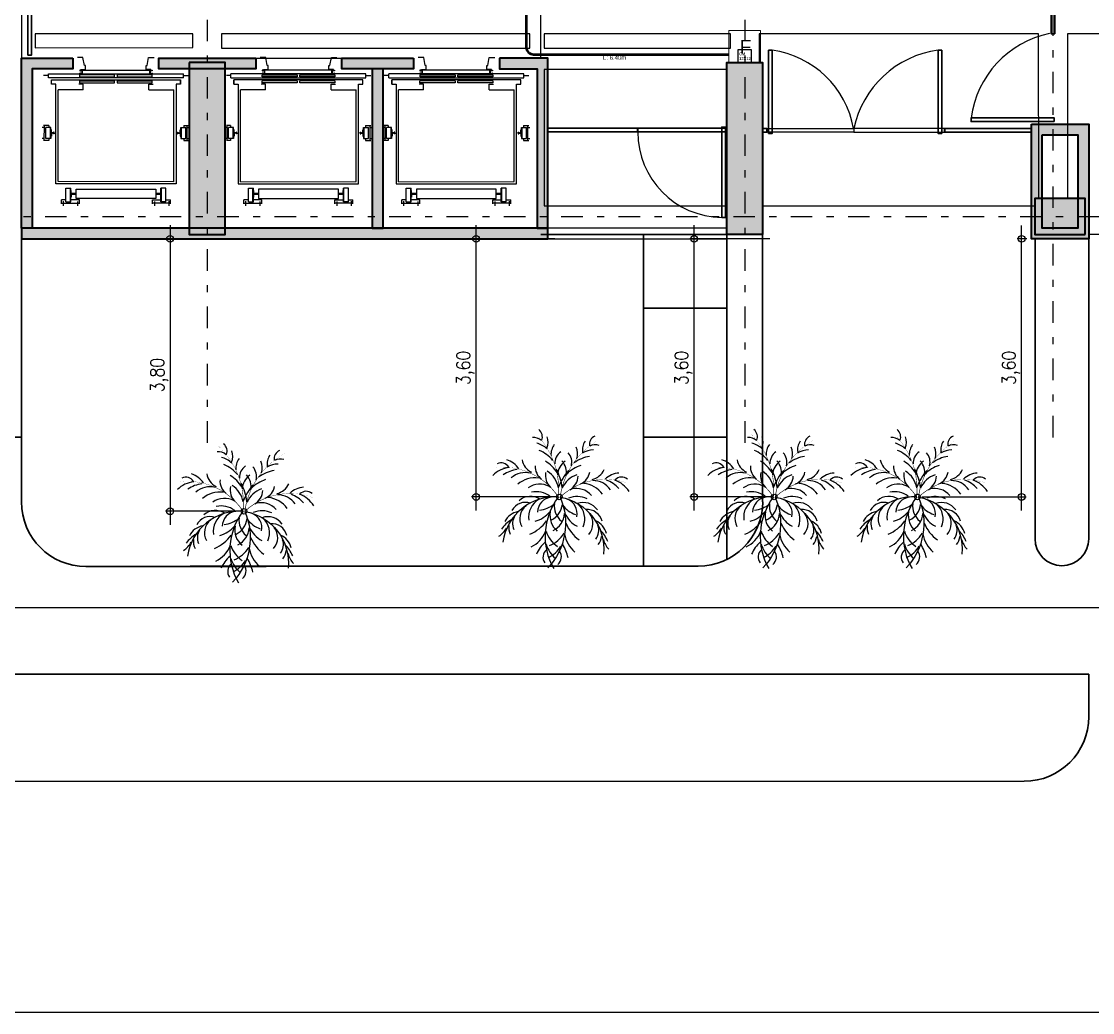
# Model space of a CAD drawing. Header units: millimetres. Extents: x 3781 to 4924, y 1639 to 1721.
# Drawn here: x 3809.09 to 3824.03, y 1639.4 to 1653.22 of the extents above; entities that cross this region are included whole.
import ezdxf
from ezdxf.enums import TextEntityAlignment as Align

# ---------------------------------------------------------------- set-up
doc = ezdxf.new("R2010")
doc.units = ezdxf.units.MM
for name, pattern in [('CENTER', [0.7, 0.3, -0.2, 0, -0.2]), ('CENTER2', [28.575, 19.05, -3.175, 3.175, -3.175]), ('DASHED2', [9.525, 6.35, -3.175]), ('HIDDEN2', [0.1875, 0.125, -0.0625]), ('LLUVIAS', [10, 4, -2, 4])]:
    doc.linetypes.add(name, pattern=pattern)
doc.layers.get('Defpoints').update_dxf_attribs({"color": 255})
for name, color, linetype in [('0-amob', 1, 'Continuous'), ('1amobla', 2, 'Continuous'), ('A-DIM-125', 8, 'Continuous'), ('AREA PARQUEO', 51, 'Continuous'), ('AS_GL DETECCION_PISO 1', 7, 'Continuous'), ('AS_GL DETECCION_PISO 2', 7, 'Continuous'), ('ASCENSOR', 1, 'Continuous'), ('E-EJES', 1, 'CENTER2'), ('E-P. MACIZA1', 2, 'HIDDEN2'), ('EJE-ESTRUCTURA', 1, 'CENTER'), ('HACHTCOLUMNA', 250, 'Continuous'), ('JCA_HATCH 254', 252, 'Continuous'), ('MARCO', 4, 'Continuous'), ('POIN', 7, 'Continuous'), ('PROYECCION', 1, 'DASHED2'), ('URB', 25, 'Continuous')]:
    doc.layers.add(name, color=color, linetype=linetype)
for name, color, linetype, lineweight in [('Estructura', 6, 'Continuous', 40), ('Muro', 4, 'Continuous', 40), ('TEXTOS', 7, 'Continuous', 20), ('Via', 1, 'Continuous', 30), ('Vidrio', 2, 'Continuous', 30)]:
    doc.layers.add(name, color=color, linetype=linetype, lineweight=lineweight)
doc.styles.add('A-DIM', font='romans.shx', dxfattribs={"width": 0.85})
doc.styles.add('Arial_400', font='arial.ttf')
doc.styles.get("Standard").update_dxf_attribs({"font": 'arial.ttf'})
doc.dimstyles.new('A-DIM0125', dxfattribs={"dimscale": 125, "dimtxt": 0.0015, "dimasz": 0.0015, "dimexe": 0.0005, "dimexo": 0.0005, "dimgap": 0.0003, "dimtad": 1, "dimzin": 1, "dimtxsty": 'A-DIM', "dimblk": 'SMALL', "dimcen": 0.0015, "dimdle": 0.0015, "dimclrd": 256, "dimclre": 252, "dimclrt": 2, "dimazin": 0, "dimtfac": 1, "dimtmove": 2, "dimatfit": 3, "dimldrblk": 'OPEN90', "dimfxl": 1, "dimlwd": -1, "dimlwe": -1, "dimarcsym": 0})

# ---------------------------------------------------------------- blocks, each defined once
blk = doc.blocks.new('Palmera pequeña')
at = {"layer": 'POIN', "color": 3}
for points, format in [([(-869.031, -5936.955, 0.01, 0, 0.240072), (-869.394, -5936.029, 0, 0, 1.216366)], "xyseb"), ([(-869.007, -5936.958, 0.01, 0, -0.240072), (-868.438, -5936.142, 0, 0, -1.216366)], "xyseb"), ([(-869.031, -5936.955, 0.01, 0, 0.291259), (-869.937, -5936.549, 0, 0, 1.65453)], "xyseb"), ([(-869.007, -5936.958, 0.01, 0, -0.291259), (-868.031, -5936.774, 0, 0, -1.65453)], "xyseb"), ([(-869.031, -5936.955, 0.390934), (-869.806, -5937.585, -5.366292)], "xyb"), ([(-869.031, -5936.955, 0.300461), (-869.096, -5937.955, -2.558194)], "xyb"), ([(-869.007, -5936.958, -0.300461), (-869.177, -5937.945, 2.558194)], "xyb"), ([(-869.007, -5936.958, -0.390934), (-868.401, -5937.751, 5.366292)], "xyb")]:
    blk.add_lwpolyline(points, format=format, dxfattribs=at)
for centre, radius, start, end in [((-869.386, -5936.118), 0.132, 339.0275, 50.7412), ((-869.376, -5936.288), 0.162, 48.1378, 95.4233), ((-869.4, -5936.497), 0.299, 45.1421, 76.9386), ((-869.382, -5936.191), 0.208, 336.7896, 21.5797), ((-868.488, -5936.296), 0.208, 144.9328, 189.7229), ((-868.466, -5936.226), 0.132, 115.7713, 187.485), ((-869.508, -5936.792), 0.53, 40.9027, 66.5801), ((-868.897, -5936.364), 0.237, 143.4268, 183.3767), ((-868.874, -5936.493), 0.208, 126.2692, 180.2991), ((-869.052, -5936.472), 0.208, 346.2134, 40.2433), ((-869, -5936.352), 0.237, 343.1358, 23.0857), ((-868.542, -5936.598), 0.299, 89.5739, 121.3704), ((-868.516, -5936.39), 0.162, 71.0892, 118.3747), ((-869.829, -5936.604), 0.124, 30.6102, 116.7811), ((-869.842, -5936.731), 0.308, 32.684, 72.845), ((-869.301, -5936.393), 0.241, 190.4603, 243.7037), ((-869.515, -5936.929), 0.563, 33.3889, 57.1322), ((-868.8, -5936.655), 0.242, 124.4166, 177.5042), ((-869.161, -5936.612), 0.242, 349.0083, 42.0959), ((-868.53, -5937.046), 0.563, 109.3803, 133.1236), ((-868.505, -5936.911), 0.53, 99.9324, 125.6098), ((-869.67, -5936.942), 0.4, 97.0097, 133.8777), ((-869.542, -5937.04), 0.471, 97.6991, 123.4674), ((-869.493, -5936.912), 0.297, 75.7488, 131.6666), ((-869.136, -5936.535), 0.217, 175.8506, 233.349), ((-868.972, -5936.653), 0.24, 170.0985, 224.8962), ((-869.371, -5936.889), 0.347, 10.5213, 57.5867), ((-869.76, -5936.929), 0.79, 7.7, 27.3509), ((-868.292, -5937.103), 0.79, 139.1616, 158.8125), ((-868.661, -5936.973), 0.347, 108.9258, 155.9912), ((-868.994, -5936.65), 0.24, 301.6163, 356.414), ((-868.807, -5936.574), 0.217, 293.1635, 350.6619), ((-868.613, -5936.475), 0.241, 282.8088, 336.0522), ((-868.166, -5936.929), 0.308, 93.6675, 133.8285), ((-869.354, -5937.066), 0.378, 82.6696, 130.1179), ((-869.29, -5937.054), 0.278, 60.8464, 125.6924), ((-868.719, -5937.141), 0.378, 36.3946, 83.8429), ((-868.548, -5937.024), 0.297, 34.8459, 90.7637), ((-868.53, -5937.159), 0.471, 43.0451, 68.8135), ((-868.382, -5937.095), 0.4, 32.6348, 69.5028), ((-868.149, -5936.802), 0.124, 49.7314, 135.9023), ((-869.417, -5937.188), 0.242, 56.9192, 131.7809), ((-869.337, -5937.201), 0.319, 53.6352, 102.2727), ((-869.108, -5937.17), 0.213, 96.2533, 178.8732), ((-868.767, -5937.268), 0.319, 64.2398, 112.8773), ((-868.778, -5937.115), 0.278, 40.8201, 105.6661), ((-869.489, -5937.242), 0.212, 70.4262, 152.8729), ((-869.341, -5937.257), 0.228, 128.3148, 208.662), ((-869.16, -5937.237), 0.286, 118.8952, 188.718), ((-869.35, -5936.723), 0.422, 277.4722, 308.4597), ((-869.246, -5937.031), 0.272, 295.675, 354.0842), ((-868.816, -5937.082), 0.272, 172.4283, 230.8375), ((-868.642, -5936.807), 0.422, 218.0528, 249.0403), ((-868.982, -5937.185), 0.213, 347.6393, 70.2592), ((-868.685, -5937.274), 0.242, 34.7316, 109.5933), ((-868.948, -5937.262), 0.286, 337.7945, 47.6173), ((-869.544, -5937.42), 0.265, 100.4468, 152.656), ((-869.472, -5937.324), 0.197, 146.5815, 205.0658), ((-869.472, -5936.887), 0.424, 285.8236, 320.1687), ((-868.871, -5937.215), 0.277, 169.2304, 230.9789), ((-869.223, -5937.173), 0.277, 295.5336, 357.2821), ((-868.562, -5936.995), 0.424, 206.3438, 240.6889), ((-868.628, -5937.343), 0.212, 13.6396, 96.0863), ((-868.776, -5937.324), 0.228, 317.8505, 38.1977), ((-870.033, -5937.241), 0.314, 303.3304, 332.4721), ((-869.409, -5937.717), 0.522, 122.0342, 142.9122), ((-869.5, -5937.377), 0.224, 173.6201, 206.1084), ((-869.645, -5936.961), 0.557, 292.8911, 323.7877), ((-868.412, -5937.106), 0.557, 202.7248, 233.6214), ((-868.664, -5937.42), 0.197, 321.4467, 19.931), ((-868.617, -5937.53), 0.265, 13.8565, 66.0657), ((-869.585, -5937.288), 0.403, 295.6369, 338.0874), ((-868.809, -5937.306), 0.413, 197.8042, 235.2431), ((-869.305, -5937.247), 0.413, 291.2694, 328.7084), ((-868.546, -5937.411), 0.403, 188.4251, 230.8756), ((-868.65, -5937.477), 0.224, 320.4041, 352.8924), ((-868.817, -5937.787), 0.522, 23.6003, 44.4783), ((-868.099, -5937.47), 0.314, 194.0404, 223.1821), ((-868.899, -5937.942), 0.477, 131.625, 156.4704), ((-869.113, -5937.793), 0.133, 129.8279, 217.9235), ((-868.803, -5937.489), 0.419, 197.5351, 230.5729), ((-869.354, -5937.424), 0.419, 295.9396, 328.9774), ((-869.122, -5937.792), 0.133, 308.589, 36.6847), ((-869.366, -5937.887), 0.477, 10.0421, 34.8875)]:
    blk.add_arc(centre, radius, start, end, dxfattribs=at)
blk = doc.blocks.new('_Small')
at = {"color": 0, "linetype": 'ByBlock', "lineweight": -2}
blk.add_circle((0, 0), 0.25, dxfattribs=at)
blk = doc.blocks.new('*D107')
at = {"layer": 'Defpoints', "color": 0, "ltscale": 0.03, "transparency": 16777216}
for p in [(164.644, 153.838), (168.444, 153.838), (168.444, 152.808)]:
    blk.add_point(p, dxfattribs=at)
at = {"layer": 'URB', "color": 252, "ltscale": 0.03, "transparency": 16777216}
for p, q in [((164.644, 153.776), (164.644, 152.746)), ((168.444, 153.776), (168.444, 152.746))]:
    blk.add_line(p, q, dxfattribs=at)
at = {"layer": 'URB', "ltscale": 0.03, "transparency": 16777216}
blk.add_line((164.456, 152.808), (168.631, 152.808), dxfattribs=at)
at = {"layer": 'URB', "ltscale": 0.03, "transparency": 16777216, "xscale": 0.1875, "yscale": 0.1875, "zscale": 0.1875}
for p, rotation in [((164.644, 152.808), 180.000000024673), ((168.444, 152.808), 2.467301299704725e-08)]:
    blk.add_blockref('_Small', p, dxfattribs=dict(at, rotation=rotation))
at = {"layer": 'URB', "color": 2, "ltscale": 0.03, "transparency": 16777216, "insert": (166.544, 152.659), "char_height": 0.1875, "attachment_point": 5, "rotation": 180, "style": 'A-DIM'}
blk.add_mtext('3,80', dxfattribs=at)
blk = doc.blocks.new('_Open90')
at = {"color": 0, "linetype": 'ByBlock', "lineweight": -2}
for p, q in [((0, 0), (-1, 0)), ((-0.5, 0.5), (0, 0)), ((0, 0), (-0.5, -0.5))]:
    blk.add_line(p, q, dxfattribs=at)
blk = doc.blocks.new('*D108')
at = {"layer": 'Defpoints', "color": 0, "ltscale": 0.03, "transparency": 16777216}
for p in [(164.644, 158.237), (168.244, 158.237), (164.644, 157.076)]:
    blk.add_point(p, dxfattribs=at)
at = {"layer": 'URB', "color": 252, "ltscale": 0.03, "transparency": 16777216}
for p, q in [((164.644, 158.174), (164.644, 157.013)), ((168.244, 158.174), (168.244, 157.013))]:
    blk.add_line(p, q, dxfattribs=at)
at = {"layer": 'URB', "ltscale": 0.03, "transparency": 16777216}
blk.add_line((168.431, 157.076), (164.456, 157.076), dxfattribs=at)
at = {"layer": 'URB', "ltscale": 0.03, "transparency": 16777216, "xscale": 0.1875, "yscale": 0.1875, "zscale": 0.1875}
for p, rotation in [((164.644, 157.076), 180.000000024673), ((168.244, 157.076), 2.467301299704725e-08)]:
    blk.add_blockref('_Small', p, dxfattribs=dict(at, rotation=rotation))
at = {"layer": 'URB', "color": 2, "ltscale": 0.03, "transparency": 16777216, "insert": (166.444, 156.927), "char_height": 0.1875, "attachment_point": 5, "rotation": 180, "style": 'A-DIM'}
blk.add_mtext('3,60', dxfattribs=at)
blk = doc.blocks.new('*D109')
at = {"layer": 'Defpoints', "color": 0, "ltscale": 0.03, "transparency": 16777216}
for p in [(164.644, 161.234), (168.244, 161.234), (164.644, 160.119)]:
    blk.add_point(p, dxfattribs=at)
at = {"layer": 'URB', "color": 252, "ltscale": 0.03, "transparency": 16777216}
for p, q in [((164.644, 161.172), (164.644, 160.056)), ((168.244, 161.172), (168.244, 160.056))]:
    blk.add_line(p, q, dxfattribs=at)
at = {"layer": 'URB', "ltscale": 0.03, "transparency": 16777216}
blk.add_line((168.432, 160.119), (164.456, 160.119), dxfattribs=at)
at = {"layer": 'URB', "ltscale": 0.03, "transparency": 16777216, "xscale": 0.1875, "yscale": 0.1875, "zscale": 0.1875}
for p, rotation in [((164.644, 160.119), 180.000000024673), ((168.244, 160.119), 2.467301299704725e-08)]:
    blk.add_blockref('_Small', p, dxfattribs=dict(at, rotation=rotation))
at = {"layer": 'URB', "color": 2, "ltscale": 0.03, "transparency": 16777216, "insert": (166.444, 159.97), "char_height": 0.1875, "attachment_point": 5, "rotation": 180, "style": 'A-DIM'}
blk.add_mtext('3,60', dxfattribs=at)
blk = doc.blocks.new('*D110')
at = {"layer": 'Defpoints', "color": 0, "ltscale": 0.03, "transparency": 16777216}
for p in [(164.644, 164.822), (164.644, 164.686), (168.244, 163.232)]:
    blk.add_point(p, dxfattribs=at)
at = {"layer": 'URB', "ltscale": 0.03, "transparency": 16777216}
blk.add_line((168.432, 164.686), (164.457, 164.686), dxfattribs=at)
at = {"layer": 'URB', "color": 252, "ltscale": 0.03, "transparency": 16777216}
for p, q in [((164.644, 164.759), (164.644, 164.624)), ((168.244, 163.295), (168.244, 164.749))]:
    blk.add_line(p, q, dxfattribs=at)
at = {"layer": 'URB', "ltscale": 0.03, "transparency": 16777216, "xscale": 0.1875, "yscale": 0.1875, "zscale": 0.1875}
for p, rotation in [((164.644, 164.686), 180.000000024673), ((168.244, 164.686), 2.467301299704725e-08)]:
    blk.add_blockref('_Small', p, dxfattribs=dict(at, rotation=rotation))
at = {"layer": 'URB', "color": 2, "ltscale": 0.03, "transparency": 16777216, "insert": (166.444, 164.537), "char_height": 0.1875, "attachment_point": 5, "rotation": 180, "style": 'A-DIM'}
blk.add_mtext('3,60', dxfattribs=at)
blk = doc.blocks.new('*D124')
at = {"layer": 'A-DIM-125', "color": 252, "transparency": 16777216}
for p, q in [((3785.521, 1649.221), (3785.521, 1644.987)), ((3830.661, 1649.282), (3830.661, 1644.987))]:
    blk.add_line(p, q, dxfattribs=at)
at = {"layer": 'A-DIM-125', "transparency": 16777216}
blk.add_line((3785.334, 1645.05), (3830.849, 1645.05), dxfattribs=at)
at = {"layer": 'Defpoints', "color": 0, "transparency": 16777216}
for p in [(3830.661, 1649.345), (3785.521, 1649.284), (3830.661, 1645.05)]:
    blk.add_point(p, dxfattribs=at)
at = {"layer": 'A-DIM-125', "transparency": 16777216, "xscale": 0.1875, "yscale": 0.1875, "zscale": 0.1875, "rotation": 180}
blk.add_blockref('_Small', (3785.521, 1645.05), dxfattribs=at)
at = {"layer": 'A-DIM-125', "transparency": 16777216, "xscale": 0.1875, "yscale": 0.1875, "zscale": 0.1875}
blk.add_blockref('_Small', (3830.661, 1645.05), dxfattribs=at)
at = {"layer": 'A-DIM-125', "color": 2, "transparency": 16777216, "insert": (3808.091, 1645.199), "char_height": 0.1875, "attachment_point": 5, "style": 'A-DIM'}
blk.add_mtext('45,14', dxfattribs=at)
blk = doc.blocks.new('*D125')
at = {"layer": 'A-DIM-125', "color": 252, "transparency": 16777216}
for p, q in [((3785.521, 1649.221), (3785.521, 1644.987)), ((3830.661, 1649.282), (3830.661, 1644.987))]:
    blk.add_line(p, q, dxfattribs=at)
at = {"layer": 'A-DIM-125', "transparency": 16777216}
blk.add_line((3785.334, 1645.05), (3830.849, 1645.05), dxfattribs=at)
at = {"layer": 'Defpoints', "color": 0, "transparency": 16777216}
for p in [(3830.661, 1649.345), (3785.521, 1649.284), (3830.661, 1645.05)]:
    blk.add_point(p, dxfattribs=at)
at = {"layer": 'A-DIM-125', "transparency": 16777216, "xscale": 0.1875, "yscale": 0.1875, "zscale": 0.1875, "rotation": 180}
blk.add_blockref('_Small', (3785.521, 1645.05), dxfattribs=at)
at = {"layer": 'A-DIM-125', "transparency": 16777216, "xscale": 0.1875, "yscale": 0.1875, "zscale": 0.1875}
blk.add_blockref('_Small', (3830.661, 1645.05), dxfattribs=at)
at = {"layer": 'A-DIM-125', "color": 2, "transparency": 16777216, "insert": (3808.091, 1645.199), "char_height": 0.1875, "attachment_point": 5, "style": 'A-DIM'}
blk.add_mtext('45,14', dxfattribs=at)
blk = doc.blocks.new('MARCOE-102')
for p, q in [((0, 0), (0, -2.5)), ((0, 0), (1.75, 0)), ((1.75, 0), (1.75, -0.45)), ((0, -2.5), (1.75, -2.5)), ((0.175, -0.175), (1.575, -0.175)), ((0.175, -0.175), (0.175, -2.325)), ((0.175, -2.325), (1.575, -2.325)), ((1.375, -0.45), (1.375, -0.275)), ((1.375, -0.275), (1.575, -0.275)), ((1.75, -0.45), (1.375, -0.45)), ((1.375, -2.05), (1.375, -2.225)), ((1.75, -2.05), (1.375, -2.05)), ((1.375, -2.225), (1.575, -2.225)), ((1.575, -0.275), (1.575, -0.175)), ((1.575, -2.325), (1.575, -2.225)), ((1.75, -2.5), (1.75, -2.05))]:
    blk.add_line(p, q)
at = {"layer": 'MARCO'}
blk.add_lwpolyline([(0, 0), (0, -2.5), (1.75, -2.5), (1.75, -2.05), (1.375, -2.05), (1.375, -2.225), (1.575, -2.225), (1.575, -2.325), (0.175, -2.325), (0.175, -0.175), (1.575, -0.175), (1.575, -0.275), (1.375, -0.275), (1.375, -0.45), (1.75, -0.45), (1.75, 0), (0, 0)], dxfattribs=at)
blk = doc.blocks.new('ASCENSOR')
at = {"layer": '0-amob'}
for p, q in [((-1.747, -0.512), (-1.859, -0.533)), ((-1.859, -0.533), (-1.859, -0.609)), ((-1.69, -0.498), (-1.747, -0.498)), ((-1.747, -0.498), (-1.747, -0.512)), ((-1.69, -0.564), (-1.69, -0.498)), ((-1.68, -0.564), (-1.69, -0.564))]:
    blk.add_line(p, q, dxfattribs=at)
blk.add_lwpolyline([(-1.68, -0.564), (-1.68, 0.413), (-1.69, 0.413), (-1.69, 0.347), (-1.747, 0.347), (-1.747, 0.361), (-1.859, 0.382), (-1.859, 0.458)], dxfattribs=at)
at = {"layer": 'ASCENSOR'}
for p, q in [((-1.605, 0.869), (-1.605, 0.932)), ((-0.91, 0.876), (-0.91, 0.932)), ((-0.7, 0.921), (-0.91, 0.921)), ((-0.88, 0.922), (-0.88, 0.95)), ((-0.73, 0.902), (-0.88, 0.902)), ((-0.88, 0.83), (-0.88, 0.902)), ((-0.73, 0.922), (-0.73, 0.95)), ((-0.73, 0.836), (-0.73, 0.902)), ((-0.7, 0.876), (-0.7, 0.932)), ((-1.63, -1.015), (-1.63, 0.869)), ((-1.575, 0.869), (-1.63, 0.869)), ((-1.575, 0.869), (-1.575, -1.015)), ((-1.485, 0.826), (-1.545, 0.826)), ((-1.545, 0.826), (-1.485, 0.826)), ((-1.545, -0.971), (-1.545, 0.826)), ((-1.485, 0.826), (-1.485, 0.766)), ((-1.485, 0.766), (-0.096, 0.766)), ((-0.91, 0.876), (-0.88, 0.876)), ((-0.73, 0.836), (-0.88, 0.836)), ((-0.88, 0.836), (-0.73, 0.836)), ((-0.85, 0.83), (-0.88, 0.83)), ((-0.85, 0.83), (-0.88, 0.83)), ((-0.85, 0.83), (-0.805, 0.83)), ((-0.85, 0.83), (-0.805, 0.83)), ((-0.85, 0.83), (-0.805, 0.83)), ((-0.85, 0.83), (-0.805, 0.83)), ((-0.85, 0.823), (-0.85, 0.83)), ((-0.85, 0.823), (-0.85, 0.83)), ((-0.809, 0.823), (-0.85, 0.823)), ((-0.809, 0.823), (-0.85, 0.823)), ((-0.816, 0.785), (-0.816, 0.792)), ((-0.816, 0.792), (-0.802, 0.792)), ((-0.809, 0.785), (-0.816, 0.785)), ((-0.809, 0.785), (-0.809, 0.823)), ((-0.802, 0.785), (-0.809, 0.785)), ((-0.76, 0.83), (-0.805, 0.83)), ((-0.76, 0.83), (-0.805, 0.83)), ((-0.76, 0.83), (-0.805, 0.83)), ((-0.76, 0.83), (-0.805, 0.83)), ((-0.802, 0.823), (-0.76, 0.823)), ((-0.802, 0.823), (-0.76, 0.823)), ((-0.802, 0.785), (-0.802, 0.823)), ((-0.795, 0.792), (-0.802, 0.792)), ((-0.802, 0.785), (-0.795, 0.785)), ((-0.795, 0.785), (-0.795, 0.792)), ((-0.76, 0.823), (-0.76, 0.83)), ((-0.76, 0.823), (-0.76, 0.83)), ((-0.76, 0.83), (-0.73, 0.83)), ((-0.76, 0.83), (-0.73, 0.83)), ((-0.73, 0.876), (-0.7, 0.876)), ((-0.73, 0.83), (-0.73, 0.836)), ((-0.096, 0.766), (-0.096, -0.911)), ((-1.405, 0.385), (-1.405, 0.735)), ((-0.126, 0.735), (-1.405, 0.735)), ((-0.126, 0.735), (-0.126, -0.88)), ((-0.036, 0.625), (-0.036, 0.555)), ((0.155, 0.625), (-0.036, 0.625)), ((0.184, 0.688), (0.128, 0.688)), ((0.128, 0.625), (0.128, 0.688)), ((0.147, 0.664), (0.21, 0.664)), ((0.155, 0.625), (0.155, 0.555)), ((0.173, 0.689), (0.173, 0.438)), ((0.155, 0.561), (-0.036, 0.561)), ((0.155, 0.555), (-0.036, 0.555)), ((-0.021, 0.485), (0.109, 0.485)), ((-0.021, -0.63), (-0.021, 0.485)), ((-0.001, 0.552), (-0.001, 0.555)), ((-0.001, 0.555), (0.041, 0.555)), ((0.038, 0.552), (-0.001, 0.552)), ((0.038, 0.491), (0.038, 0.552)), ((0.041, 0.555), (0.041, 0.491)), ((0.089, 0.555), (0.041, 0.555)), ((0.047, 0.555), (0.047, 0.491)), ((0.05, 0.491), (0.05, 0.552)), ((0.05, 0.552), (0.089, 0.552)), ((0.089, 0.552), (0.089, 0.555)), ((0.089, 0.552), (0.089, 0.555)), ((0.109, 0.485), (0.109, -0.63)), ((0.128, 0.438), (0.128, 0.555)), ((0.149, 0.463), (0.209, 0.463)), ((-1.68, 0.434), (-1.671, 0.434)), ((-1.68, 0.434), (-1.671, 0.434)), ((-1.68, 0.399), (-1.68, 0.434)), ((-1.68, 0.399), (-1.68, 0.434)), ((-1.63, 0.399), (-1.68, 0.399)), ((-1.63, 0.399), (-1.68, 0.399)), ((-1.676, 0.43), (-1.674, 0.43)), ((-1.674, 0.43), (-1.676, 0.43)), ((-1.676, 0.402), (-1.676, 0.43)), ((-1.676, 0.43), (-1.676, 0.402)), ((-1.633, 0.402), (-1.676, 0.402)), ((-1.676, 0.402), (-1.633, 0.402)), ((-1.674, 0.426), (-1.674, 0.43)), ((-1.674, 0.426), (-1.674, 0.43)), ((-1.671, 0.426), (-1.674, 0.426)), ((-1.671, 0.426), (-1.674, 0.426)), ((-1.671, 0.434), (-1.671, 0.426)), ((-1.671, 0.434), (-1.671, 0.426)), ((-1.639, 0.434), (-1.639, 0.426)), ((-1.63, 0.434), (-1.639, 0.434)), ((-1.639, 0.434), (-1.63, 0.434)), ((-1.639, 0.426), (-1.639, 0.434)), ((-1.639, 0.426), (-1.635, 0.426)), ((-1.635, 0.426), (-1.639, 0.426)), ((-1.635, 0.43), (-1.633, 0.43)), ((-1.635, 0.426), (-1.635, 0.43)), ((-1.635, 0.43), (-1.635, 0.426)), ((-1.633, 0.43), (-1.635, 0.43)), ((-1.633, 0.402), (-1.633, 0.43)), ((-1.633, 0.402), (-1.633, 0.43)), ((-1.63, 0.399), (-1.63, 0.434)), ((-1.63, 0.434), (-1.63, 0.399)), ((-1.587, 0.433), (-1.618, 0.433)), ((-1.618, 0.433), (-1.618, -0.056)), ((-1.587, -0.056), (-1.587, 0.433)), ((-1.503, 0.434), (-1.534, 0.434)), ((-1.534, -0.056), (-1.534, 0.434)), ((-1.503, -0.056), (-1.503, 0.434)), ((-1.485, 0.385), (-1.485, 0.445)), ((-1.405, 0.385), (-1.485, 0.385)), ((0.184, 0.438), (0.128, 0.438)), ((-1.618, -0.056), (-1.587, -0.056)), ((-1.587, -0.095), (-1.618, -0.095)), ((-1.618, -0.095), (-1.618, -0.583)), ((-1.587, -0.583), (-1.587, -0.095)), ((-1.534, -0.056), (-1.503, -0.056)), ((-1.503, -0.095), (-1.534, -0.095)), ((-1.534, -0.58), (-1.534, -0.095)), ((-1.503, -0.58), (-1.503, -0.095)), ((-1.618, -0.583), (-1.587, -0.583)), ((-1.534, -0.58), (-1.503, -0.58)), ((-1.405, -0.53), (-1.485, -0.53)), ((-1.485, -0.53), (-1.485, -0.59)), ((-1.405, -0.53), (-1.405, -0.88)), ((0.184, -0.583), (0.128, -0.583)), ((0.128, -0.583), (0.128, -0.7)), ((0.173, -0.834), (0.173, -0.583)), ((0.155, -0.7), (-0.036, -0.7)), ((-0.036, -0.77), (-0.036, -0.7)), ((0.155, -0.706), (-0.036, -0.706)), ((0.109, -0.63), (-0.021, -0.63)), ((-0.001, -0.697), (-0.001, -0.7)), ((0.038, -0.697), (-0.001, -0.697)), ((-0.001, -0.7), (0.041, -0.7)), ((0.038, -0.636), (0.038, -0.697)), ((0.041, -0.7), (0.041, -0.636)), ((0.047, -0.7), (0.047, -0.636)), ((0.089, -0.7), (0.047, -0.7)), ((0.05, -0.636), (0.05, -0.697)), ((0.05, -0.697), (0.089, -0.697)), ((0.089, -0.697), (0.089, -0.7)), ((0.149, -0.609), (0.209, -0.609)), ((0.155, -0.77), (0.155, -0.7)), ((-0.126, -0.88), (-1.405, -0.88)), ((0.155, -0.77), (-0.036, -0.77)), ((0.128, -0.77), (0.128, -0.833)), ((0.184, -0.833), (0.128, -0.833)), ((0.147, -0.809), (0.21, -0.809)), ((-1.575, -1.015), (-1.63, -1.015)), ((-1.605, -1.015), (-1.605, -1.083)), ((-1.485, -0.971), (-1.545, -0.971)), ((-0.096, -0.911), (-1.485, -0.911)), ((-1.485, -0.911), (-1.485, -0.971)), ((-0.91, -1.011), (-0.88, -1.011)), ((-0.91, -1.011), (-0.91, -1.083)), ((-0.85, -0.981), (-0.88, -0.981)), ((-0.85, -0.981), (-0.88, -0.981)), ((-0.88, -0.981), (-0.88, -1.052)), ((-0.73, -0.987), (-0.88, -0.987)), ((-0.88, -0.987), (-0.73, -0.987)), ((-0.808, -0.974), (-0.85, -0.974)), ((-0.808, -0.974), (-0.85, -0.974)), ((-0.85, -0.974), (-0.85, -0.981)), ((-0.85, -0.974), (-0.85, -0.981)), ((-0.85, -0.981), (-0.805, -0.981)), ((-0.85, -0.981), (-0.805, -0.981)), ((-0.85, -0.981), (-0.805, -0.981)), ((-0.85, -0.981), (-0.805, -0.981)), ((-0.808, -0.936), (-0.815, -0.936)), ((-0.815, -0.936), (-0.815, -0.943)), ((-0.815, -0.943), (-0.801, -0.943)), ((-0.808, -0.936), (-0.808, -0.974)), ((-0.801, -0.936), (-0.808, -0.936)), ((-0.76, -0.981), (-0.805, -0.981)), ((-0.76, -0.981), (-0.805, -0.981)), ((-0.76, -0.981), (-0.805, -0.981)), ((-0.76, -0.981), (-0.805, -0.981)), ((-0.801, -0.936), (-0.801, -0.974)), ((-0.801, -0.936), (-0.794, -0.936)), ((-0.794, -0.943), (-0.801, -0.943)), ((-0.801, -0.974), (-0.76, -0.974)), ((-0.801, -0.974), (-0.76, -0.974)), ((-0.794, -0.936), (-0.794, -0.943)), ((-0.76, -0.974), (-0.76, -0.981)), ((-0.76, -0.974), (-0.76, -0.981)), ((-0.76, -0.981), (-0.73, -0.981)), ((-0.76, -0.981), (-0.73, -0.981)), ((-0.73, -0.981), (-0.73, -0.987)), ((-0.73, -0.987), (-0.73, -1.052)), ((-0.73, -1.011), (-0.7, -1.011)), ((-0.7, -1.011), (-0.7, -1.083)), ((-0.7, -1.072), (-0.91, -1.072)), ((-0.73, -1.052), (-0.88, -1.052)), ((-0.88, -1.073), (-0.88, -1.1)), ((-0.73, -1.073), (-0.73, -1.1))]:
    blk.add_line(p, q, dxfattribs=at)
for centre, radius, start, end in [((0.044, 0.491), 0.006, 180, 270), ((0.044, 0.491), 0.003, 180, 270), ((0.044, 0.491), 0.006, 270, 0), ((0.044, 0.491), 0.003, 270, 0), ((0.044, -0.636), 0.006, 90, 180), ((0.044, -0.636), 0.003, 90, 180), ((0.044, -0.636), 0.006, 0, 90), ((0.044, -0.636), 0.003, 0, 90)]:
    blk.add_arc(centre, radius, start, end, dxfattribs=at)
for points in [[(-0.795, 0.792), (-0.795, 0.785), (-0.816, 0.785), (-0.816, 0.792)], [(-0.816, 0.785), (-0.816, 0.792), (-0.795, 0.785), (-0.816, 0.785)], [(-0.795, 0.785), (-0.816, 0.785), (-0.795, 0.792), (-0.816, 0.792)], [(-0.794, -0.943), (-0.794, -0.936), (-0.815, -0.936), (-0.815, -0.943)], [(-0.815, -0.936), (-0.815, -0.943), (-0.794, -0.936), (-0.815, -0.936)], [(-0.794, -0.936), (-0.815, -0.936), (-0.794, -0.943), (-0.815, -0.943)]]:
    blk.add_solid(points, dxfattribs=at)
at = {"layer": 'ASCENSOR', "xscale": 0.01999999999998181, "yscale": 0.01999999999998181, "zscale": 0.01999999999998181, "rotation": 270}
blk.add_blockref('MARCOE-102', (-1.63, -0.541), dxfattribs=at)
blk = doc.blocks.new('estructura etapa 3')
at = {"layer": 'HACHTCOLUMNA'}
h = blk.add_hatch(color=256, dxfattribs=at)
h.paths.add_polyline_path([(-91.651, -6658.124), (-91.651, -6657.624), (-92.35, -6657.624), (-92.35, -6658.124)])
h.paths.add_polyline_path([(-49.354, -6658.124), (-49.354, -6657.624), (-50.055, -6657.624), (-50.055, -6658.124)])
h.paths.add_polyline_path([(-56.053, -6658.124), (-56.053, -6657.624), (-56.753, -6657.624), (-56.753, -6658.124)])
h.paths.add_polyline_path([(-76.45, -6659.124), (-76.95, -6659.124), (-76.95, -6657.624), (-76.45, -6657.624)])
h.paths.add_polyline_path([(-83.95, -6659.124), (-84.45, -6659.124), (-84.45, -6657.624), (-83.95, -6657.624)])
h.paths.add_polyline_path([(-60.452, -6659.124), (-60.952, -6659.124), (-60.952, -6657.624), (-60.452, -6657.624)])
h.paths.add_polyline_path([(-67.95, -6659.124), (-68.45, -6659.124), (-68.45, -6657.624), (-67.95, -6657.624)])
h.paths.add_polyline_path([(-91.85, -6668.199), (-91.851, -6667.599), (-92.35, -6667.599), (-92.349, -6668.199)])
h.paths.add_polyline_path([(-49.354, -6668.199), (-49.354, -6667.599), (-49.854, -6667.599), (-49.854, -6668.199)])
h.paths.add_polyline_path([(-56.154, -6668.149), (-56.154, -6667.649), (-56.854, -6667.649), (-56.854, -6668.149)])
h.paths.add_polyline_path([(-59.952, -6667.649), (-59.952, -6668.149), (-61.452, -6668.149), (-61.452, -6667.649)])
h.paths.add_polyline_path([(-75.95, -6667.649), (-75.95, -6668.149), (-77.45, -6668.149), (-77.45, -6667.649)])
h.paths.add_polyline_path([(-68.95, -6667.649), (-68.95, -6668.149), (-67.45, -6668.149), (-67.45, -6667.649)])
h.paths.add_polyline_path([(-84.95, -6667.649), (-84.95, -6668.149), (-83.45, -6668.149), (-83.45, -6667.649)])
h.paths.add_polyline_path([(-91.85, -6676.199), (-91.85, -6675.599), (-92.349, -6675.599), (-92.349, -6676.199)])
h.paths.add_polyline_path([(-49.354, -6676.199), (-49.354, -6675.599), (-49.854, -6675.599), (-49.854, -6676.199)])
h.paths.add_polyline_path([(-56.154, -6676.149), (-56.154, -6675.649), (-56.754, -6675.649), (-56.754, -6676.149)])
h.paths.add_polyline_path([(-59.952, -6675.649), (-59.952, -6676.149), (-61.452, -6676.149), (-61.452, -6675.649)])
h.paths.add_polyline_path([(-75.95, -6675.649), (-75.95, -6676.149), (-77.45, -6676.149), (-77.45, -6675.649)])
h.paths.add_polyline_path([(-68.95, -6675.649), (-68.95, -6676.149), (-67.45, -6676.149), (-67.45, -6675.649)])
h.paths.add_polyline_path([(-84.95, -6675.649), (-84.95, -6676.149), (-83.45, -6676.149), (-83.45, -6675.649)])
h.paths.add_polyline_path([(-91.847, -6686.299), (-91.851, -6685.699), (-92.35, -6685.699), (-92.346, -6686.299)])
h.paths.add_polyline_path([(-49.354, -6686.299), (-49.354, -6685.699), (-49.854, -6685.699), (-49.854, -6686.299)])
h.paths.add_polyline_path([(-56.154, -6686.249), (-56.154, -6685.749), (-56.754, -6685.749), (-56.754, -6686.249)])
h.paths.add_polyline_path([(-59.952, -6685.749), (-59.952, -6686.249), (-61.452, -6686.249), (-61.452, -6685.749)])
h.paths.add_polyline_path([(-75.95, -6685.749), (-75.95, -6686.249), (-77.45, -6686.249), (-77.45, -6685.749)])
h.paths.add_polyline_path([(-68.95, -6685.749), (-68.95, -6686.249), (-67.45, -6686.249), (-67.45, -6685.749)])
h.paths.add_polyline_path([(-84.95, -6685.749), (-84.95, -6686.249), (-83.45, -6686.249), (-83.45, -6685.749)])
h.paths.add_polyline_path([(-49.353, -6694.294), (-49.354, -6693.699), (-49.855, -6693.699), (-49.854, -6694.294)])
h.paths.add_polyline_path([(-56.054, -6694.249), (-56.054, -6693.749), (-56.753, -6693.749), (-56.753, -6694.249)])
h.paths.add_polyline_path([(-91.651, -6694.249), (-91.651, -6693.749), (-92.35, -6693.749), (-92.35, -6694.249)])
h.paths.add_polyline_path([(-59.952, -6693.749), (-59.952, -6694.249), (-61.452, -6694.249), (-61.452, -6693.749)])
h.paths.add_polyline_path([(-75.95, -6693.749), (-75.95, -6694.249), (-77.45, -6694.249), (-77.45, -6693.749)])
h.paths.add_polyline_path([(-68.95, -6693.749), (-68.95, -6694.249), (-67.45, -6694.249), (-67.45, -6693.749)])
h.paths.add_polyline_path([(-84.95, -6693.749), (-84.95, -6694.249), (-83.45, -6694.249), (-83.45, -6693.749)])
h.paths.add_polyline_path([(-49.358, -6703.974), (-49.353, -6703.374), (-49.854, -6703.374), (-49.859, -6703.974)])
h.paths.add_polyline_path([(-56.054, -6703.924), (-56.054, -6703.424), (-56.753, -6703.424), (-56.753, -6703.924)])
h.paths.add_polyline_path([(-67.95, -6704.924), (-67.95, -6703.424), (-68.45, -6703.424), (-68.45, -6704.924)])
h.paths.add_polyline_path([(-91.651, -6703.924), (-91.651, -6703.424), (-92.35, -6703.424), (-92.35, -6703.924)])
h.paths.add_polyline_path([(-61.847, -6703.424), (-60.347, -6703.424), (-60.347, -6703.924), (-61.847, -6703.924)])
h.paths.add_polyline_path([(-83.95, -6704.924), (-83.95, -6703.424), (-84.45, -6703.424), (-84.45, -6704.924)])
h.paths.add_polyline_path([(-76.45, -6704.924), (-76.45, -6703.424), (-76.95, -6703.424), (-76.95, -6704.924)])
h.paths.add_polyline_path([(-49.354, -6711.949), (-49.354, -6711.449), (-50.054, -6711.449), (-50.054, -6711.949)])
h.paths.add_polyline_path([(-55.954, -6711.949), (-55.954, -6711.449), (-56.654, -6711.449), (-56.654, -6711.949)])
h.paths.add_polyline_path([(-91.65, -6711.949), (-91.65, -6711.449), (-92.35, -6711.449), (-92.35, -6711.949)])
h.paths.add_polyline_path([(-60.952, -6711.949), (-60.952, -6709.549), (-60.452, -6709.549), (-60.452, -6711.949)])
h.paths.add_polyline_path([(-68.45, -6709.549), (-68.45, -6711.949), (-67.95, -6711.949), (-67.95, -6709.549)])
h.paths.add_polyline_path([(-76.95, -6709.549), (-76.95, -6711.949), (-76.45, -6711.949), (-76.45, -6709.549)])
h.paths.add_polyline_path([(-83.95, -6709.549), (-83.95, -6711.949), (-84.45, -6711.949), (-84.45, -6709.549)])
at = {"layer": 'EJE-ESTRUCTURA'}
for p, q in [((-56.404, -6655.279), (-56.404, -6714.839)), ((-68.2, -6655.354), (-68.2, -6714.914)), ((-60.702, -6655.354), (-60.702, -6714.914)), ((-60.702, -6655.354), (-60.702, -6714.914)), ((-93.66, -6711.699), (-46.502, -6711.699))]:
    blk.add_line(p, q, dxfattribs=at)
at = {"layer": 'Estructura'}
for points in [[(-68.45, -6709.549), (-68.45, -6711.949), (-67.95, -6711.949), (-67.95, -6709.549)], [(-60.952, -6711.949), (-60.952, -6709.549), (-60.452, -6709.549), (-60.452, -6711.949)], [(-55.954, -6711.949), (-55.954, -6711.449), (-56.654, -6711.449), (-56.654, -6711.949)]]:
    blk.add_lwpolyline(points, close=True, dxfattribs=at)
blk = doc.blocks.new('AS_Manual Pull Station _Addressable_')
at = {"color": 0, "linetype": 'Continuous', "lineweight": 15}
for p, q in [((-0.1554, 0.1504), (0.1402, 0.1504)), ((-0.1554, -0.1453), (-0.1554, 0.1504)), ((0.1402, 0.1504), (0.1402, -0.1453)), ((0.1402, -0.1453), (-0.1554, -0.1453))]:
    blk.add_line(p, q, dxfattribs=at)
at = {"color": 0, "linetype": 'Continuous', "lineweight": 15, "style": 'Arial_400'}
blk.add_text('F', height=0.127, dxfattribs=at).set_placement((0, 0), align=Align.MIDDLE_CENTER)
blk = doc.blocks.new('Caja metalica de 12')
at = {"layer": '1amobla', "linetype": 'Continuous', "ltscale": 0.3}
blk.add_lwpolyline([(-1069.691, -2855.357), (-1069.511, -2855.357), (-1069.511, -2855.537), (-1069.691, -2855.537), (-1069.691, -2855.357)], dxfattribs=at)
at = {"layer": '1amobla', "color": 7, "linetype": 'Continuous', "ltscale": 0.3, "insert": (-1069.679, -2855.397), "char_height": 0.04, "width": 0.07916, "attachment_point": 1}
blk.add_mtext('CM 12X12', dxfattribs=at)
blk = doc.blocks.new('A$C75832799')
at = {"layer": 'URB', "color": 1, "ltscale": 0.03}
for centre in [(168.244, 163.232, 1215.805), (168.244, 161.234, 1215.805), (168.244, 158.237, 1215.805), (168.444, 153.838, 1215.805)]:
    blk.add_circle(centre, 0.0388, dxfattribs=at)
at = {"layer": 'Via'}
for p, q in [((164.644, 165.622, 1215.805), (168.829, 165.622, 1215.805)), ((170.714, 165.622, 1215.805), (170.714, 145.437, 1215.805)), ((164.644, 164.875, 1215.805), (168.829, 164.875, 1215.805)), ((172.212, 124.652, 1215.805), (172.209, 164.722, 1215.805)), ((164.584, 161.073, 1215.805), (168.31, 161.073, 1215.805)), ((165.612, 160.573, 1215.805), (165.612, 159.412, 1215.805)), ((167.409, 160.573, 1215.805), (167.409, 159.412, 1215.805)), ((169.21, 153.089, 1215.805), (169.21, 160.174, 1215.805)), ((164.584, 159.412, 1215.805), (169.209, 159.412, 1215.805)), ((169.214, 151.632, 1215.805), (169.214, 154.15, 1215.805)), ((164.645, 150.735, 1215.805), (168.314, 150.735, 1215.805)), ((167.409, 150.735, 1215.805), (167.409, 145.074, 1215.805))]:
    blk.add_line(p, q, dxfattribs=at)
at = {"layer": 'Via', "ltscale": 0.03}
for p, q in [((170.714, 165.622, 1215.805), (171.309, 165.622, 1215.805)), ((164.584, 160.573, 1215.805), (164.584, 157.978, 1215.805))]:
    blk.add_line(p, q, dxfattribs=at)
at = {"layer": 'Via', "elevation": 1215.805}
blk.add_lwpolyline([(169.118, 160.574), (164.584, 160.573)], dxfattribs=at)
at = {"layer": 'Via'}
for centre, radius, start, end in [((168.829, 165.248, 1215.805), 0.374, 270, 90), ((171.309, 164.722, 1215.805), 0.9, 0.0036, 90), ((168.31, 160.174, 1215.805), 0.9, 0.007, 90), ((168.314, 151.635, 1215.805), 0.9, 270.0018, 0.0018)]:
    blk.add_arc(centre, radius, start, end, dxfattribs=at)
at = {"layer": 'E-EJES', "color": 10, "rotation": 90.00000002467299}
for p in [(-5768.711, 1032.253, 1215.805), (-5768.711, 1030.255, 1215.805)]:
    blk.add_blockref('Palmera pequeña', p, dxfattribs=at)
at = {"layer": 'E-EJES', "rotation": 90.00000002467299}
for p in [(-5768.711, 1027.255, 1215.805), (-5768.513, 1022.857, 1215.805)]:
    blk.add_blockref('Palmera pequeña', p, dxfattribs=at)
at = {"layer": 'URB', "ltscale": 0.03}
for base, p1, p2, picture, middle in [((164.644, 164.686, 1215.805), (168.244, 163.232, 1215.805), (164.644, 164.822, 1215.805), '*D110', (166.444, 164.537, 1215.805)), ((164.644, 160.119, 1215.805), (168.244, 161.234, 1215.805), (164.644, 161.234, 1215.805), '*D109', (166.444, 159.97, 1215.805)), ((164.644, 157.076, 1215.805), (168.244, 158.237, 1215.805), (164.644, 158.237, 1215.805), '*D108', (166.444, 156.927, 1215.805)), ((168.444, 152.808, 1215.805), (164.644, 153.838, 1215.805), (168.444, 153.838, 1215.805), '*D107', (166.544, 152.659, 1215.805))]:
    dim = blk.add_linear_dim(base=base, p1=p1, p2=p2, angle=180, dimstyle='A-DIM0125', dxfattribs=at)
    dim.commit()
    dim.dimension.update_dxf_attribs({"geometry": picture, "text_midpoint": middle})

msp = doc.modelspace()

# ---------------------------------------------------------------- hatches: boundary and pattern name
at = {"layer": 'JCA_HATCH 254'}
h = msp.add_hatch(color=256, dxfattribs=at)
h.paths.add_polyline_path([(3814.554, 1652.713), (3814.554, 1652.563), (3813.554, 1652.563), (3813.554, 1652.713)])
h.paths.add_polyline_path([(3813.979, 1650.343), (3814.129, 1650.343), (3814.129, 1652.563), (3813.979, 1652.563), (3813.979, 1652.531)])
h.paths.add_polyline_path([(3809.086, 1650.193), (3816.428, 1650.193), (3816.428, 1650.343), (3809.086, 1650.343)])
h.paths.add_polyline_path([(3815.754, 1652.713), (3815.754, 1652.563), (3816.278, 1652.563), (3816.278, 1650.343), (3816.428, 1650.343), (3816.428, 1652.713)])
h.paths.add_polyline_path([(3812.354, 1652.713), (3812.354, 1652.563), (3811.002, 1652.563), (3811.002, 1652.713)])
h.paths.add_polyline_path([(3809.802, 1652.713), (3809.802, 1652.563), (3809.236, 1652.563), (3809.236, 1650.343), (3809.086, 1650.343), (3809.086, 1652.713)])
h = msp.add_hatch(color=256, dxfattribs=at)
h.paths.add_polyline_path([(3823.323, 1651.643), (3823.823, 1651.643), (3823.823, 1650.343), (3823.323, 1650.343)], flags=16)
h.paths.add_polyline_path([(3823.173, 1651.793), (3823.973, 1651.793), (3823.973, 1650.193), (3823.173, 1650.193)])

# ---------------------------------------------------------------- linework, layer by layer
at = {"layer": '1amobla', "color": 7, "linetype": 'Continuous', "ltscale": 0.3, "true_color": 0xffffff}
for p, q in [((3812.354, 1652.713), (3813.554, 1652.713)), ((3816.428, 1651.734), (3816.428, 1652.713))]:
    msp.add_line(p, q, dxfattribs=at)
msp.add_lwpolyline([(3780.607, 1712.387), (3839.055, 1712.387), (3839.055, 1639.402), (3780.607, 1639.402)], close=True, dxfattribs=at)
msp.add_lwpolyline([(3819.084, 1652.833), (3819.264, 1652.833), (3819.264, 1652.653), (3819.084, 1652.653), (3819.084, 1652.833)], dxfattribs=at)
at = {"layer": 'AREA PARQUEO', "color": 2}
msp.add_line((3829.923, 1650.253), (3823.973, 1650.253), dxfattribs=at)
at = {"layer": 'AS_GL DETECCION_PISO 2', "color": 5, "linetype": 'Continuous', "lineweight": 50}
msp.add_lwpolyline([(3816.128, 1654.414), (3816.128, 1652.864, 0.414214), (3816.228, 1652.764), (3818.952, 1652.764)], format="xyb", dxfattribs=at)
at = {"layer": 'E-P. MACIZA1', "color": 7, "linetype": 'LLUVIAS', "ltscale": 3, "true_color": 0xffffff}
for points in [[(3809.277, 1652.856), (3811.477, 1652.86), (3811.477, 1653.053), (3809.277, 1653.053), (3809.277, 1652.856)], [(3830.023, 1650.753), (3830.023, 1653.053), (3823.676, 1653.053), (3823.676, 1650.753)]]:
    msp.add_lwpolyline(points, dxfattribs=at)
for points in [[(3816.179, 1653.053), (3811.877, 1653.053), (3811.877, 1652.853), (3816.179, 1652.853)], [(3816.379, 1653.053), (3816.379, 1652.853), (3818.974, 1652.853), (3818.974, 1653.053)], [(3823.223, 1650.653), (3823.223, 1650.753), (3823.276, 1650.753), (3823.274, 1653.053), (3819.374, 1653.053), (3819.374, 1652.653), (3819.424, 1652.653), (3819.424, 1650.653)], [(3816.379, 1652.553), (3816.379, 1650.653), (3818.924, 1650.653), (3818.924, 1652.553)]]:
    msp.add_lwpolyline(points, close=True, dxfattribs=at)
at = {"layer": 'Muro'}
for points in [[(3809.802, 1652.713), (3809.802, 1652.563), (3809.236, 1652.563), (3809.236, 1650.343), (3809.086, 1650.343), (3809.086, 1652.713)], [(3812.354, 1652.713), (3812.354, 1652.563), (3811.002, 1652.563), (3811.002, 1652.713)], [(3814.554, 1652.713), (3814.554, 1652.563), (3813.554, 1652.563), (3813.554, 1652.713)], [(3815.754, 1652.713), (3815.754, 1652.563), (3816.278, 1652.563), (3816.278, 1650.343), (3816.428, 1650.343), (3816.428, 1652.713)], [(3813.979, 1650.343), (3814.129, 1650.343), (3814.129, 1650.343), (3814.129, 1652.563), (3813.979, 1652.563), (3813.979, 1652.531), (3813.979, 1652.531), (3813.979, 1652.531), (3813.979, 1650.343), (3813.979, 1650.343)], [(3823.173, 1651.793), (3823.973, 1651.793), (3823.973, 1650.193), (3823.173, 1650.193)], [(3823.323, 1651.643), (3823.823, 1651.643), (3823.823, 1650.343), (3823.323, 1650.343)], [(3809.086, 1650.193), (3816.428, 1650.193), (3816.428, 1650.343), (3809.086, 1650.343)]]:
    msp.add_lwpolyline(points, close=True, dxfattribs=at)
at = {"layer": 'PROYECCION'}
for p, q in [((3809.086, 1656.115, 2415.091), (3809.086, 1652.713)), ((3816.328, 1656.115, 2415.091), (3816.328, 1652.713))]:
    msp.add_line(p, q, dxfattribs=at)
for points in [[(3820.695, 1651.73), (3820.695, 1651.68), (3819.489, 1651.68), (3819.489, 1651.73)], [(3820.695, 1651.73), (3820.695, 1651.68), (3821.96, 1651.68), (3821.96, 1651.73)], [(3818.924, 1650.343), (3816.428, 1650.343), (3816.428, 1650.193), (3816.46, 1650.193), (3816.46, 1650.193), (3816.46, 1650.193), (3818.924, 1650.193)]]:
    msp.add_lwpolyline(points, close=True, dxfattribs=at)
for centre, radius, start, end in [((3823.708, 1651.696), 1.388, 101.7433, 172.4245), ((3819.372, 1651.494), 1.342, 10.1161, 82.0378), ((3822.055, 1651.447), 1.388, 97.5755, 168.2567), ((3818.871, 1651.68), 1.189, 179.7888, 269.2342)]:
    msp.add_arc(centre, radius, start, end, dxfattribs=at)
at = {"layer": 'Vidrio'}
for points in [[(3823.498, 1653.053), (3823.448, 1653.053), (3823.448, 1656.115), (3823.498, 1656.115)], [(3809.175, 1652.753), (3809.225, 1652.753), (3809.225, 1654.414), (3809.175, 1654.414)], [(3819.508, 1651.663), (3819.558, 1651.663), (3819.558, 1652.823), (3819.508, 1652.823)], [(3821.922, 1651.663), (3821.872, 1651.663), (3821.872, 1652.823), (3821.922, 1652.823)], [(3817.68, 1651.684), (3817.68, 1651.734), (3816.428, 1651.734), (3816.428, 1651.684)], [(3817.682, 1651.684), (3817.682, 1651.734), (3818.924, 1651.734), (3818.924, 1651.684)], [(3818.905, 1651.751), (3818.855, 1651.751), (3818.855, 1650.491), (3818.905, 1650.491)], [(3823.492, 1651.829), (3823.492, 1651.879), (3822.332, 1651.879), (3822.332, 1651.829)], [(3819.424, 1651.73), (3819.424, 1651.68), (3819.485, 1651.68), (3819.485, 1651.73)], [(3823.173, 1651.73), (3823.173, 1651.68), (3821.965, 1651.68), (3821.965, 1651.73)]]:
    msp.add_lwpolyline(points, close=True, dxfattribs=at)

# ---------------------------------------------------------------- block references
at = {"rotation": 269.999999975327}
msp.add_blockref('A$C75832799', (3658.351, 1814.837, -1215.805), dxfattribs=at)
at = {"layer": '1amobla', "color": 7, "linetype": 'Continuous', "true_color": 0xffffff}
msp.add_blockref('Caja metalica de 12', (4888.775, 4508.189), dxfattribs=at)
at = {"layer": 'AS_GL DETECCION_PISO 1', "color": 6, "linetype": 'Continuous', "xscale": 1.5, "yscale": 1.5, "zscale": 1.5}
msp.add_blockref('AS_Manual Pull Station _Addressable_', (3819.186, 1652.871), dxfattribs=at)
at = {"layer": 'ASCENSOR', "rotation": 269.9943251266501}
msp.add_blockref('ASCENSOR', (3810.477, 1650.864), dxfattribs=at)
at = {"layer": 'ASCENSOR', "xscale": -1, "rotation": 90.00567487334787}
for p in [(3812.876, 1650.864), (3815.079, 1650.864)]:
    msp.add_blockref('ASCENSOR', p, dxfattribs=at)
at = {"layer": 'Muro'}
msp.add_blockref('estructura etapa 3', (3879.876, 8362.202), dxfattribs=at)

# ---------------------------------------------------------------- texts
at = {"layer": '1amobla', "color": 7, "linetype": 'Continuous', "ltscale": 0.3, "true_color": 0xffffff, "insert": (3819.097, 1652.793), "char_height": 0.04, "width": 0.07916, "attachment_point": 1}
msp.add_mtext('CM 12X12', dxfattribs=at)
at = {"layer": 'TEXTOS'}
msp.add_text('L: 6.40m', height=0.06, rotation=359.9331, dxfattribs=at).set_placement((3817.197, 1652.69))

# ---------------------------------------------------------------- dimensions: what is measured, and where the dimension line sits
at = {"layer": 'A-DIM-125'}
for picture in ['*D124', '*D125']:
    dim = msp.add_linear_dim(base=(3830.661, 1645.05), p1=(3785.521, 1649.284), p2=(3830.661, 1649.345), dimstyle='A-DIM0125', dxfattribs=at)
    dim.commit()
    dim.dimension.update_dxf_attribs({"geometry": picture, "text_midpoint": (3808.091, 1645.199)})

doc.saveas('drawing.dxf')
